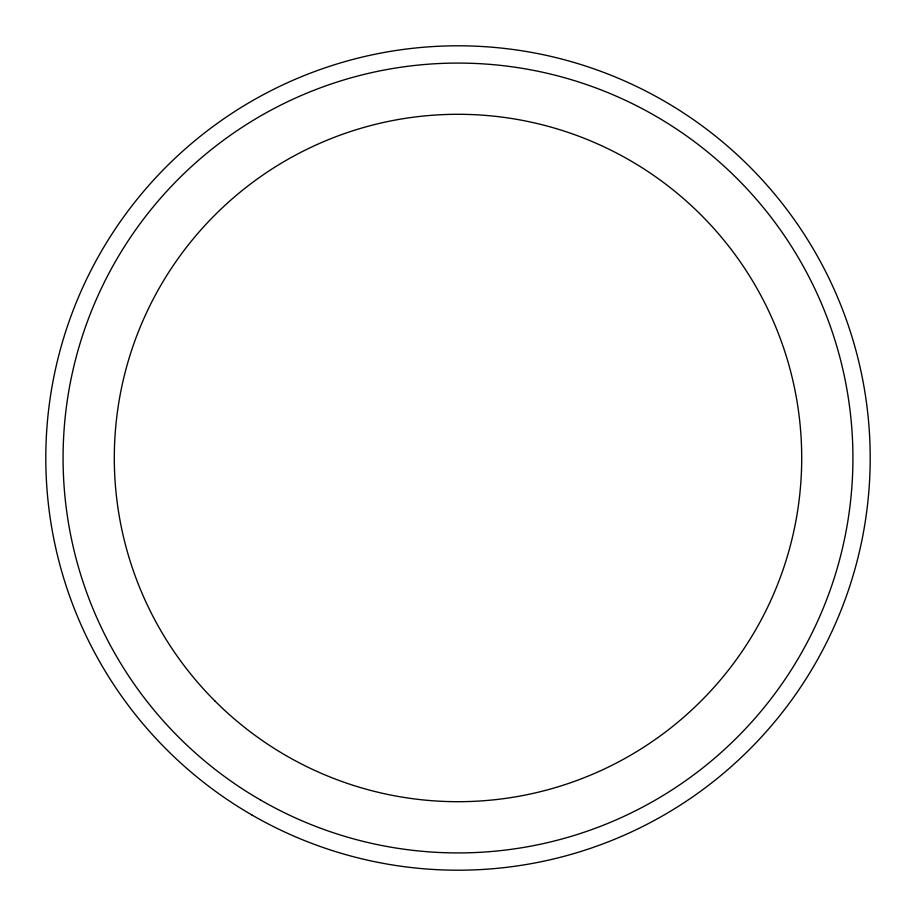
<?xml version="1.0" encoding="UTF-8"?>
<svg xmlns="http://www.w3.org/2000/svg" width="916" height="916" viewBox="0 0 916 916"><rect width="100%" height="100%" fill="white"/><g stroke="black" fill="none" stroke-linecap="round" stroke-linejoin="round"><path stroke-width="1.37" d="M251.9 814.977A412.2 412.2 0 0 0 870.2 458A412.2 412.2 0 0 0 251.9 101.023A412.2 412.2 0 0 0 251.9 814.977M260.533 800.012A394.922 394.922 0 0 0 852.922 458A394.922 394.922 0 0 0 260.533 115.989A394.922 394.922 0 0 0 260.533 800.012M214.974 701.026A343.695 343.695 0 0 0 789.993 546.955A343.695 343.695 0 0 0 369.045 126.007A343.695 343.695 0 0 0 214.974 701.026"/></g></svg>
